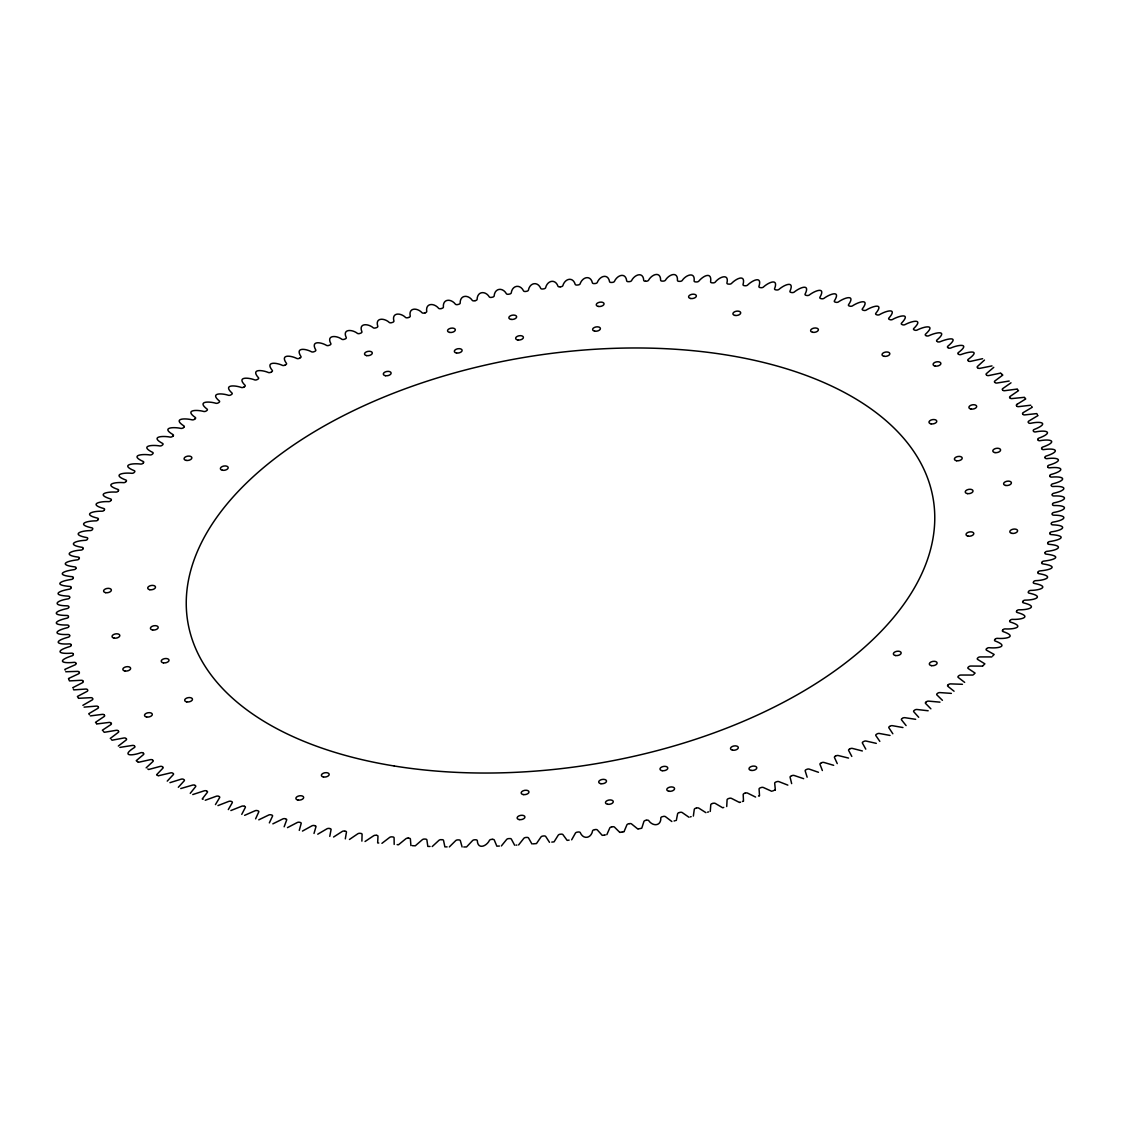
<?xml version="1.0" encoding="UTF-8"?>
<svg xmlns="http://www.w3.org/2000/svg" width="1121" height="1121" viewBox="0 0 1121 1121"><rect width="100%" height="100%" fill="white"/><g stroke="black" fill="none" stroke-linecap="round" stroke-linejoin="round"><path stroke-width="1.5" d="M743.503 801.165L743.195 794.747A2.102 1.149 -9.3 0 1 744.596 793.332L745.003 793.206M345.31 838.872L346.445 832.202A2.102 1.149 -9.3 0 0 345.184 831.151M710.266 811.422L710.77 804.808A2.102 1.149 -9.3 0 1 712.325 803.547L712.395 803.519M693.353 816.088L694.277 809.446A2.102 1.149 -9.3 0 1 695.889 808.199L696.281 808.101M314.006 833.463L315.954 826.78A2.102 1.149 -9.3 0 0 314.847 825.659M676.299 820.46L677.616 813.776A2.102 1.149 -9.3 0 1 679.298 812.571M269.348 822.884L272.501 816.2A2.102 1.149 -9.3 0 0 271.632 814.995L271.114 814.855A2.102 1.149 -9.3 0 0 268.62 815.079L258.783 819.829M606.825 834.683L609.782 827.985A2.102 1.149 -9.3 0 1 611.702 826.892M571.668 839.811L575.409 833.155A2.102 1.149 -9.3 0 1 577.441 832.118L578.044 832.034A2.102 1.149 -9.3 0 1 580.202 832.511C583.284 839.937 591.271 838.382 592.617 830.731A2.102 1.149 -9.3 0 1 594.592 829.666L594.634 829.652M118.364 490.83L118.378 490.802A2.102 1.149 -9.3 0 0 118.055 489.471C103.146 484.44 114.538 481.89 123.688 482.661A2.088 1.149 -9.3 0 0 125.888 481.75L125.958 481.666M1002.889 629.862L1002.861 629.89A2.102 1.149 -9.3 0 1 1005.047 628.895C1014.477 629.512 1025.491 626.653 1010.301 622.029A2.102 1.149 -9.3 0 1 1009.881 620.712M118.28 490.942L118.111 491.138A2.102 1.149 -9.3 0 1 115.953 492.105C106.425 491.488 95.607 494.375 110.699 498.971A2.102 1.149 -9.3 0 1 111.119 500.288M1002.706 630.086L1002.678 630.128A2.102 1.149 -9.3 0 0 1002.945 631.529C1017.77 636.532 1006.546 639.124 997.312 638.339A2.102 1.149 -9.3 0 0 995.112 639.25L995.112 639.25M178.323 787.278L184.138 780.903A2.102 1.149 -9.3 0 0 183.858 779.557L183.438 779.319A2.102 1.149 -9.3 0 0 181.056 779.207L169.93 782.668M994.93 639.46L994.817 639.601A2.102 1.149 -9.3 0 0 995.056 640.946C1009.573 646.355 997.998 648.639 989.044 647.686A2.102 1.149 -9.3 0 0 986.802 648.555L986.718 648.639M501.367 845.949L506.622 839.475A2.102 1.149 -9.3 0 1 508.836 838.592L508.878 838.578M126.183 481.399A2.102 1.149 -9.3 0 0 125.944 480.054C111.427 474.645 123.002 472.361 131.956 473.314A2.102 1.149 -9.3 0 0 134.198 472.445L134.492 472.123A2.102 1.149 -9.3 0 0 134.366 470.736C120.045 464.879 132.236 463.001 140.756 464.08A2.102 1.149 -9.3 0 0 143.026 463.239L143.236 463.029M986.48 648.905L986.508 648.877A2.102 1.149 -9.3 0 0 986.634 650.264L994.145 654.468L992.688 655.995M143.348 462.931L143.362 462.903A2.102 1.149 -9.3 0 0 143.292 461.53C129.377 455.28 141.778 453.725 150.06 454.958A2.102 1.149 -9.3 0 0 152.372 454.159L152.722 453.823A2.102 1.149 -9.3 0 0 152.75 452.436C139.312 445.836 151.769 444.575 159.869 445.962A2.102 1.149 -9.3 0 0 162.209 445.205L162.587 444.883A2.102 1.149 -9.3 0 0 162.685 443.482C149.625 436.559 162.405 435.607 170.168 437.106A2.102 1.149 -9.3 0 0 172.536 436.405L172.676 436.279M982.879 665.818L984.883 663.856L977.708 659.47A2.102 1.149 -9.3 0 1 977.638 658.097L977.946 657.775A2.102 1.149 -9.3 0 1 980.244 656.92L991.805 656.92M982.557 666.126L970.94 666.042A2.102 1.149 -9.3 0 0 968.628 666.841L968.292 667.149A2.102 1.149 -9.3 0 0 968.25 668.564L975.116 673.118M449.325 846.93L455.658 840.666A2.102 1.149 -9.3 0 1 457.971 839.895L458.601 839.895A2.102 1.149 -9.3 0 1 460.353 840.68L462.09 846.972M974.457 673.721L973.645 674.464M972.986 675.052L961.131 675.038A2.102 1.149 -9.3 0 0 958.791 675.795L958.413 676.117A2.102 1.149 -9.3 0 0 958.315 677.518L964.663 682.395M136.216 760.697L143.39 754.671A2.102 1.149 -9.3 0 0 143.46 753.284M432.216 846.551L438.9 840.372A2.102 1.149 -9.3 0 1 441.24 839.643L441.436 839.643M962.435 684.3L950.832 683.894A2.102 1.149 -9.3 0 0 948.464 684.595L948.226 684.805M172.9 436.097L172.83 436.153A2.102 1.149 -9.3 0 0 173.124 434.668C160.611 427.451 173.307 426.765 180.943 428.404A2.102 1.149 -9.3 0 0 183.326 427.746L183.634 427.493M948.436 684.623L948.1 684.903A2.102 1.149 -9.3 0 0 947.876 686.332L954.055 691.223M951.365 693.381L940.057 692.596A2.102 1.149 -9.3 0 0 937.674 693.268L937.31 693.549A2.102 1.149 -9.3 0 0 936.974 694.992L942.425 700.317M183.662 427.479L183.718 427.437A2.102 1.149 -9.3 0 0 184.026 426.008C172.256 418.413 184.685 417.993 192.167 419.857A2.102 1.149 -9.3 0 0 194.592 419.24M939.987 702.152L928.833 701.143A2.102 1.149 -9.3 0 0 926.408 701.76M1011.002 382.822L1003.001 388.412A2.102 1.149 -9.3 0 0 1002.538 389.912M926.38 701.774L926.016 702.054A2.102 1.149 -9.3 0 0 925.624 703.484L930.878 708.822M194.69 419.156L195.012 418.932A2.102 1.149 -9.3 0 0 195.376 417.516C184.04 409.726 196.764 409.529 203.854 411.491A2.102 1.149 -9.3 0 0 206.292 410.917L206.74 410.608A2.102 1.149 -9.3 0 0 207.189 409.193C196.497 401.094 208.954 401.164 215.975 403.294A2.102 1.149 -9.3 0 0 218.427 402.761L218.889 402.467A2.102 1.149 -9.3 0 0 219.422 401.052C209.361 392.7 221.664 393.037 228.502 395.307A2.102 1.149 -9.3 0 0 230.968 394.816L231.444 394.522A2.102 1.149 -9.3 0 0 232.061 393.107C222.519 384.405 234.807 385.12 241.449 387.502A2.102 1.149 -9.3 0 0 243.93 387.067L243.986 387.025M381.925 843.342L389.576 837.471A2.102 1.149 -9.3 0 1 392 836.869L392.602 836.925A2.102 1.149 -9.3 0 1 394.088 837.863L394.186 844.421M928.16 710.756L917.146 709.509A2.102 1.149 -9.3 0 0 914.708 710.083L914.288 710.378A2.102 1.149 -9.3 0 0 913.811 711.807L918.702 717.286M102.347 730.233L110.769 724.67A2.102 1.149 -9.3 0 0 111.189 723.255M1025.743 398.922L1017.041 404.345M902.209 718.477L902.111 718.533A2.102 1.149 -9.3 0 0 901.578 719.948L906.09 725.567M349.444 839.475L357.711 833.842A2.102 1.149 -9.3 0 1 360.163 833.337L360.752 833.407A2.102 1.149 -9.3 0 1 362.083 834.43L361.887 841.128M889.878 726.282L890.032 726.184A2.102 1.149 -9.3 0 1 892.498 725.693L902.951 727.543M333.582 837.023L342.129 831.53A2.102 1.149 -9.3 0 1 344.609 831.067M892.834 733.765L889.009 727.977A2.102 1.149 -9.3 0 1 889.556 726.478M890.032 735.432L879.705 733.526A2.102 1.149 -9.3 0 0 877.07 733.933L876.58 734.213A2.102 1.149 -9.3 0 0 875.879 735.628L879.831 741.373M244.112 386.955L244.42 386.787A2.102 1.149 -9.3 0 0 245.121 385.372C236.125 376.46 248.33 377.399 254.775 379.921A2.102 1.149 -9.3 0 0 257.255 379.529L257.774 379.248A2.102 1.149 -9.3 0 0 258.559 377.847C250.193 368.613 262.188 369.846 268.48 372.55A2.102 1.149 -9.3 0 0 270.974 372.214L271.072 372.158M863.702 741.485L863.745 741.471A2.102 1.149 -9.3 0 1 866.225 741.079L876.286 743.363M865.776 749.136L862.511 743.251A2.102 1.149 -9.3 0 1 863.226 741.752M72.711 687.719L82.365 682.759A2.102 1.149 -9.3 0 0 83.192 681.358M849.998 748.814L850.026 748.786A2.102 1.149 -9.3 0 1 852.521 748.45L862.357 750.958M849.83 748.898L849.508 749.066A2.102 1.149 -9.3 0 0 848.639 750.453L851.806 756.423M848.541 758.076L838.466 755.582A2.102 1.149 -9.3 0 0 835.972 755.876L835.635 756.044M68.451 678.541L78.4 673.889A2.102 1.149 -9.3 0 0 79.325 672.488M285.098 365.082L285.561 364.857A2.102 1.149 -9.3 0 0 286.514 363.47C279.633 353.984 290.843 355.427 296.925 358.51A2.102 1.149 -9.3 0 0 299.419 358.272L299.587 358.188M285.056 365.096L285.028 365.124A2.102 1.149 -9.3 0 1 282.534 365.418C276.242 362.433 264.878 361.284 272.361 370.533A2.102 1.149 -9.3 0 1 271.492 371.934M835.439 756.143L835.509 756.115A2.102 1.149 -9.3 0 0 834.486 757.53L837.247 763.597M833.66 765.307L824.075 762.49A2.102 1.149 -9.3 0 0 821.581 762.728M299.825 358.075L299.966 358.019A2.102 1.149 -9.3 0 0 301.003 356.632C294.739 347.006 305.683 348.617 311.652 351.854A2.102 1.149 -9.3 0 0 314.132 351.658L314.693 351.419A2.102 1.149 -9.3 0 0 315.8 350.046C310.279 340.392 320.83 341.989 326.673 345.464A2.102 1.149 -9.3 0 0 329.154 345.31L329.714 345.086A2.102 1.149 -9.3 0 0 330.905 343.727C326.001 334.857 336.524 335.207 341.975 339.327A2.102 1.149 -9.3 0 0 344.441 339.229L345.03 339.004A2.102 1.149 -9.3 0 0 346.291 337.659C341.989 328.719 352.232 329.182 357.543 333.455A2.102 1.149 -9.3 0 0 360.009 333.399L360.598 333.189A2.102 1.149 -9.3 0 0 361.929 331.872C358.216 322.89 368.178 323.38 373.363 327.864A2.102 1.149 -9.3 0 0 375.801 327.864L376.404 327.668A2.102 1.149 -9.3 0 0 377.805 326.351C374.82 317.453 384.363 317.761 389.407 322.554A2.102 1.149 -9.3 0 0 391.832 322.61L392.434 322.414A2.102 1.149 -9.3 0 0 393.919 321.124C391.453 312.269 400.743 312.577 405.662 317.537A2.102 1.149 -9.3 0 0 408.072 317.635L408.45 317.523M821.511 762.77L821.034 762.981A2.102 1.149 -9.3 0 0 819.997 764.368L822.366 770.519M806.686 769.412L806.868 769.342A2.102 1.149 -9.3 0 1 809.348 769.146L818.456 772.285M803.659 778.675L794.327 775.536A2.102 1.149 -9.3 0 0 791.846 775.69L791.846 775.69M791.608 775.788L791.356 775.886A2.102 1.149 -9.3 0 0 790.095 777.273L791.65 783.607M787.839 785.12L779.151 781.729A2.102 1.149 -9.3 0 0 776.559 781.771L775.984 781.996A2.102 1.149 -9.3 0 0 774.709 783.341L775.34 789.941M775.073 790.039L774.303 790.319M773.784 790.515L772.761 790.894M759.534 795.686L759.071 789.128A2.102 1.149 -9.3 0 1 760.402 787.811L760.991 787.601A2.102 1.149 -9.3 0 1 763.457 787.545L771.724 791.286M759.281 795.784L758.497 796.064M745.087 793.178L745.185 793.136A2.102 1.149 -9.3 0 1 747.637 793.136L755.596 797.073M743.237 801.249L742.438 801.515M740.575 802.132L739.776 802.384M739.51 802.482L731.593 798.446A2.102 1.149 -9.3 0 0 729.168 798.39L729.056 798.432M728.678 798.544L728.566 798.586A2.102 1.149 -9.3 0 0 727.081 799.876L726.716 806.531M723.76 807.428L722.681 807.765L715.338 803.463A2.102 1.149 -9.3 0 0 712.928 803.365L712.592 803.463M708.626 811.884L707.547 812.193M425.069 312.801L425.027 312.815A2.102 1.149 -9.3 0 0 426.723 311.554C425.321 302.838 434.135 302.768 438.717 308.401A2.102 1.149 -9.3 0 0 441.071 308.597M696.477 808.045L696.505 808.031A2.102 1.149 -9.3 0 1 698.887 808.185L705.908 812.655M424.873 312.857L424.495 312.969A2.102 1.149 -9.3 0 1 422.113 312.815C417.418 307.602 408.38 307.336 410.23 316.094A2.102 1.149 -9.3 0 1 408.675 317.453M691.153 816.677L690.34 816.887M441.31 308.527L441.702 308.429A2.102 1.149 -9.3 0 0 443.384 307.224C442.585 298.676 451.062 298.368 455.49 304.281A2.102 1.149 -9.3 0 0 457.802 304.534L458.433 304.38A2.102 1.149 -9.3 0 0 460.171 303.188C459.904 294.879 468.158 294.319 472.375 300.484A2.102 1.149 -9.3 0 0 474.659 300.778L475.094 300.68M679.536 812.501L679.929 812.403A2.102 1.149 -9.3 0 1 682.269 812.599L688.953 817.251M675.178 820.726L674.071 820.992M662.651 816.592L662.609 816.606A2.102 1.149 -9.3 0 0 660.83 817.812C661.222 826.261 652.786 826.667 648.625 820.516A2.102 1.149 -9.3 0 0 646.341 820.222L646.341 820.222M475.248 300.652L475.29 300.638A2.102 1.149 -9.3 0 0 477.098 299.475C477.238 291.25 485.407 290.465 489.373 296.995A2.102 1.149 -9.3 0 0 491.615 297.345L492.259 297.219A2.102 1.149 -9.3 0 0 494.123 296.084C494.669 288.027 502.74 287.06 506.454 293.828A2.102 1.149 -9.3 0 0 508.668 294.22L509.298 294.108A2.102 1.149 -9.3 0 0 511.218 293.015C512.213 285.196 520.214 283.851 523.605 290.998A2.102 1.149 -9.3 0 0 525.777 291.432L526.408 291.334A2.102 1.149 -9.3 0 0 528.383 290.269C529.729 282.618 537.716 281.063 540.798 288.489A2.102 1.149 -9.3 0 0 542.914 288.966L543.559 288.882A2.102 1.149 -9.3 0 0 545.591 287.845C547.314 280.46 555.315 278.526 558.02 286.303A2.102 1.149 -9.3 0 0 560.094 286.836L560.136 286.836M646.102 820.278L645.71 820.362A2.102 1.149 -9.3 0 0 643.902 821.525L641.758 828.223L638.381 828.909M637.821 829.022L631.627 824.005A2.102 1.149 -9.3 0 0 629.385 823.655M629.259 823.683L628.783 823.781A2.102 1.149 -9.3 0 0 626.877 824.916L624.047 831.67M1000.591 373.111L988.946 375.521A2.102 1.149 -9.3 0 1 986.718 375.171M623.766 831.712L622.926 831.88M622.351 831.978L621.51 832.132M620.936 832.23L620.095 832.385M612.052 826.822L612.332 826.78A2.102 1.149 -9.3 0 1 614.546 827.172L619.815 832.441M605.41 834.907L604.555 835.047M603.995 835.145L603.14 835.285M594.789 829.638L595.223 829.568A2.102 1.149 -9.3 0 1 597.395 830.002L602.285 835.425M569.104 840.119L567.114 840.372L562.98 834.697A2.102 1.149 -9.3 0 0 560.906 834.164L560.388 834.22A2.102 1.149 -9.3 0 0 558.188 835.243L554.068 841.857L551.784 842.095M560.29 286.822L560.738 286.766A2.102 1.149 -9.3 0 0 562.812 285.757C564.844 278.554 572.915 276.355 575.241 284.468A2.102 1.149 -9.3 0 0 577.259 285.042L577.904 284.972A2.102 1.149 -9.3 0 0 580.033 284.005C582.331 276.999 590.515 274.589 592.434 282.954A2.102 1.149 -9.3 0 0 594.41 283.571L595.055 283.529A2.102 1.149 -9.3 0 0 597.227 282.59C599.819 275.794 608.1 273.174 609.6 281.791A2.102 1.149 -9.3 0 0 611.52 282.45L612.164 282.408A2.102 1.149 -9.3 0 0 614.364 281.525C617.237 274.953 625.714 272.067 626.709 280.951A2.102 1.149 -9.3 0 0 628.573 281.665L629.203 281.637A2.102 1.149 -9.3 0 0 631.459 280.782C634.57 274.449 643.258 271.324 643.734 280.46A2.102 1.149 -9.3 0 0 645.542 281.217M90.367 715.899L102.165 714.385A2.102 1.149 -9.3 0 1 104.225 714.932M533.05 843.861L536.469 843.567L540.967 836.995A2.102 1.149 -9.3 0 1 543.096 836.028L543.741 835.958A2.102 1.149 -9.3 0 1 545.759 836.532L549.5 842.333M518.603 844.954L523.773 838.41A2.102 1.149 -9.3 0 1 525.945 837.471L526.59 837.429A2.102 1.149 -9.3 0 1 528.566 838.046L531.915 843.959M516.907 845.066L516.052 845.122M514.637 845.22L511.4 839.209A2.102 1.149 -9.3 0 0 509.48 838.55M499.391 846.047L496.841 846.159L494.291 840.049A2.102 1.149 -9.3 0 0 492.427 839.335L492.343 839.335M492.273 839.349L491.839 839.363A2.102 1.149 -9.3 0 0 489.541 840.218C486.528 846.481 477.742 849.802 477.294 840.624A2.102 1.149 -9.3 0 0 475.458 839.783L474.912 839.797A2.102 1.149 -9.3 0 0 472.544 840.61L466.56 846.944L463.772 846.972M645.57 281.217L646.172 281.203A2.102 1.149 -9.3 0 0 648.456 280.39C651.777 274.211 660.717 270.932 660.647 280.32A2.102 1.149 -9.3 0 0 662.399 281.105L663.029 281.105A2.102 1.149 -9.3 0 0 665.342 280.334C668.887 274.337 678.051 270.96 677.448 280.516A2.102 1.149 -9.3 0 0 679.13 281.343L679.76 281.357A2.102 1.149 -9.3 0 0 682.1 280.628C685.842 274.841 695.384 271.282 694.109 281.049A2.102 1.149 -9.3 0 0 695.721 281.917L696.337 281.946A2.102 1.149 -9.3 0 0 698.719 281.259C703.077 275.864 712.143 271.128 710.602 281.917A2.102 1.149 -9.3 0 0 712.157 282.828L712.76 282.87A2.102 1.149 -9.3 0 0 715.17 282.226C719.192 276.873 729.421 272.964 726.926 283.024A2.102 1.149 -9.3 0 0 728.398 284.075L729 284.131A2.102 1.149 -9.3 0 0 731.424 283.529C735.993 278.653 745.955 273.608 743.041 284.58A2.102 1.149 -9.3 0 0 744.428 285.673L745.031 285.729A2.102 1.149 -9.3 0 0 747.469 285.168C752.191 280.46 762.518 275.234 758.931 286.472A2.102 1.149 -9.3 0 0 760.248 287.593L760.837 287.663A2.102 1.149 -9.3 0 0 763.289 287.158C768.277 282.478 778.899 277.602 774.555 288.798A2.102 1.149 -9.3 0 0 775.816 289.849L776.391 289.933A2.102 1.149 -9.3 0 0 778.871 289.47C783.929 284.986 794.957 279.9 789.969 291.25A2.102 1.149 -9.3 0 0 791.132 292.427L791.692 292.539A2.102 1.149 -9.3 0 0 794.172 292.119C799.553 287.635 810.735 282.968 805.046 294.22A2.102 1.149 -9.3 0 0 806.153 295.341L806.714 295.454A2.102 1.149 -9.3 0 0 809.194 295.089C814.617 290.857 826.275 286.009 819.899 297.331A2.102 1.149 -9.3 0 0 820.88 298.578L821.427 298.704A2.102 1.149 -9.3 0 0 823.921 298.382C829.652 294.108 841.395 289.624 834.346 300.96A2.102 1.149 -9.3 0 0 835.299 302.124L835.832 302.264A2.102 1.149 -9.3 0 0 838.326 301.997C844.295 297.738 856.066 293.772 848.499 304.8A2.102 1.149 -9.3 0 0 849.368 306.005L849.886 306.145A2.102 1.149 -9.3 0 0 852.38 305.921C858.574 301.773 870.555 297.976 862.301 308.948A2.102 1.149 -9.3 0 0 863.1 310.181L863.604 310.335A2.102 1.149 -9.3 0 0 866.085 310.167C872.404 306.187 884.721 302.432 875.809 313.305A2.102 1.149 -9.3 0 0 876.454 314.665L876.944 314.833A2.102 1.149 -9.3 0 0 879.425 314.707C886.122 310.685 898.285 307.434 888.799 318.168A2.102 1.149 -9.3 0 0 889.415 319.443L889.892 319.625A2.102 1.149 -9.3 0 0 892.358 319.555C899.098 315.73 911.639 312.493 901.536 323.128A2.102 1.149 -9.3 0 0 901.985 324.515L902.447 324.712A2.102 1.149 -9.3 0 0 904.899 324.684C912.102 320.788 924.25 318.21 913.699 328.565A2.102 1.149 -9.3 0 0 914.147 329.882L914.596 330.092A2.102 1.149 -9.3 0 0 917.02 330.106C924.489 326.267 936.567 324.011 925.498 334.198A2.102 1.149 -9.3 0 0 925.862 335.529L925.89 335.543M65.733 671.745L77.405 671.381A2.102 1.149 -9.3 0 1 79.185 672.152M447.097 846.887L444.883 846.859L443.566 840.582A2.102 1.149 -9.3 0 0 441.87 839.657M430.016 846.467L427.816 846.397L426.891 839.951A2.102 1.149 -9.3 0 0 425.279 839.083L424.663 839.054A2.102 1.149 -9.3 0 0 422.281 839.741L415.274 845.823L413.901 845.752M413.089 845.71L412.276 845.654M408.464 838.144L408.843 838.172A2.102 1.149 -9.3 0 1 410.398 839.083L410.903 845.584M408.24 838.13L408.268 838.13A2.102 1.149 -9.3 0 0 405.83 838.774L398.501 844.758L397.142 844.645M378.73 843.02L377.665 842.908L377.973 836.322A2.102 1.149 -9.3 0 0 376.572 835.327M376.348 835.313L375.969 835.271A2.102 1.149 -9.3 0 0 373.531 835.832L365.04 841.507M915.675 719.318L905.025 717.706A2.102 1.149 -9.3 0 0 902.573 718.239M329.77 836.378L331.059 829.652A2.102 1.149 -9.3 0 0 329.868 828.573M329.7 828.531L329.308 828.461A2.102 1.149 -9.3 0 0 326.828 828.881L317.747 834.192M314.805 825.659L314.286 825.546A2.102 1.149 -9.3 0 0 311.806 825.911L302.46 831.081M299.279 830.381L301.143 823.571A2.102 1.149 -9.3 0 0 300.12 822.422L299.573 822.296A2.102 1.149 -9.3 0 0 297.079 822.618L287.48 827.62M284.145 826.794L286.654 820.04A2.102 1.149 -9.3 0 0 285.701 818.876L285.645 818.848M272.851 823.851L282.674 819.003A2.102 1.149 -9.3 0 1 285.168 818.736M255.602 818.848L258.699 812.052A2.102 1.149 -9.3 0 0 257.9 810.819L257.494 810.693A2.102 1.149 -9.3 0 0 254.915 810.833L244.63 815.345M241.758 814.378L245.261 807.596A2.102 1.149 -9.3 0 0 244.546 806.335L244.518 806.335M244.434 806.293L244.056 806.167A2.102 1.149 -9.3 0 0 241.576 806.293L230.884 810.539M228.306 809.586L232.201 802.832A2.102 1.149 -9.3 0 0 231.585 801.557L231.515 801.529M217.964 805.593L228.642 801.445A2.102 1.149 -9.3 0 1 231.108 801.375M215.456 804.584L219.548 797.774A2.102 1.149 -9.3 0 0 219.015 796.485L219.015 796.485M218.833 796.4L218.581 796.302A2.102 1.149 -9.3 0 0 216.101 796.316L205.241 800.268M203.027 799.287L202.228 798.937L207.301 792.435A2.102 1.149 -9.3 0 0 206.853 791.118M206.488 790.95L206.404 790.908A2.102 1.149 -9.3 0 0 203.98 790.894L192.77 794.551M190.248 793.332L195.502 786.802A2.102 1.149 -9.3 0 0 195.138 785.471L195.054 785.429M926.058 335.627L926.296 335.74A2.102 1.149 -9.3 0 0 928.706 335.81C936.469 332.082 948.506 330.177 936.862 340.097A2.102 1.149 -9.3 0 0 937.142 341.443L937.268 341.527M194.816 785.303L194.76 785.275A2.102 1.149 -9.3 0 0 192.294 785.19L180.747 788.553M937.506 341.653L937.562 341.681A2.102 1.149 -9.3 0 0 939.944 341.793C948.058 338.43 960.235 335.95 947.777 346.277A2.102 1.149 -9.3 0 0 947.96 347.636L947.988 347.65M167.239 781.127L173.223 774.723A2.102 1.149 -9.3 0 0 173.04 773.364L172.648 773.126A2.102 1.149 -9.3 0 0 170.28 772.958L158.341 775.788M948.212 347.776L948.352 347.874A2.102 1.149 -9.3 0 0 950.72 348.042C959.058 344.427 970.828 343.236 958.203 352.709A2.102 1.149 -9.3 0 0 958.315 354.082L958.329 354.096M157.991 775.578L156.968 774.933M156.618 774.723L162.797 768.291A2.102 1.149 -9.3 0 0 162.685 766.918L162.447 766.764M958.567 354.25L958.693 354.32A2.102 1.149 -9.3 0 0 961.019 354.544C969.847 351.265 981.323 349.752 968.152 359.393A2.102 1.149 -9.3 0 0 968.18 360.78M147.79 768.95L148.603 769.51L159.981 766.456A2.102 1.149 -9.3 0 1 162.307 766.68M146.15 767.843L152.848 761.607A2.102 1.149 -9.3 0 0 152.82 760.22M671.857 821.525L665.608 816.789A2.102 1.149 -9.3 0 0 663.198 816.466M982.613 358.692L970.842 361.298A2.102 1.149 -9.3 0 1 968.53 361.032M138.387 762.322L150.158 759.702A2.102 1.149 -9.3 0 1 152.47 759.968M138.065 762.084L136.986 761.285M984.476 360.065L977.61 366.329A2.102 1.149 -9.3 0 0 977.54 367.716M992.001 365.908L980.146 368.291A2.102 1.149 -9.3 0 1 977.876 367.982M993.767 367.338L986.55 373.489A2.102 1.149 -9.3 0 0 986.396 374.89M1000.857 373.363L1001.838 374.218M119.863 747.399L132.054 745.479A2.102 1.149 -9.3 0 1 134.282 745.829M1002.104 374.47L1002.791 375.087L994.972 380.888A2.102 1.149 -9.3 0 0 994.733 382.289M118.336 746.04L126.028 740.112A2.102 1.149 -9.3 0 0 126.267 738.711M1009.18 381.042L997.228 382.99A2.102 1.149 -9.3 0 1 995.042 382.569M111.301 739.454L112.072 740.21L123.772 738.01A2.102 1.149 -9.3 0 1 125.958 738.431M110.264 738.445L118.125 732.503A2.102 1.149 -9.3 0 0 118.462 731.088M1017.083 389.071L1004.977 390.654A2.102 1.149 -9.3 0 1 1002.819 390.206M1017.322 389.337L1018.05 390.122M103.188 731.144L104.281 732.307L116.023 730.346A2.102 1.149 -9.3 0 1 118.181 730.794M1018.527 390.64L1010.231 396.33A2.102 1.149 -9.3 0 0 1009.811 397.745M96.826 723.942L108.821 722.456A2.102 1.149 -9.3 0 1 110.923 722.961M1024.398 397.324L1012.179 398.544A2.102 1.149 -9.3 0 1 1010.077 398.039M96.588 723.676L95.93 722.877M1024.622 397.591L1025.295 398.389M95.481 722.344L103.959 716.655A2.102 1.149 -9.3 0 0 104.463 715.24M1030.731 405.227L1018.835 406.615A2.102 1.149 -9.3 0 1 1016.775 406.068M1031.656 406.461L1032.259 407.273L1023.291 412.556A2.102 1.149 -9.3 0 0 1022.702 413.971M89.442 714.68L88.741 713.727L97.709 708.444A2.102 1.149 -9.3 0 0 98.298 707.029M84.089 707.127L96.07 706.118A2.102 1.149 -9.3 0 1 98.073 706.706M1037.387 414.56L1036.729 413.593L1024.93 414.882A2.102 1.149 -9.3 0 1 1022.927 414.294M1038.032 415.541L1029.12 420.879A2.102 1.149 -9.3 0 0 1028.307 422.365M82.884 705.319L92.02 700.05A2.102 1.149 -9.3 0 0 92.693 698.635M78.498 698.313L90.535 697.682A2.102 1.149 -9.3 0 1 92.497 698.313M78.162 697.738L77.419 696.463L86.906 691.475A2.102 1.149 -9.3 0 0 87.648 690.074M73.369 689.023L73.818 689.891L85.574 689.065A2.102 1.149 -9.3 0 1 87.48 689.751M68.633 678.99L69.474 680.895L81.202 680.293A2.102 1.149 -9.3 0 1 83.038 681.022M65.13 670.106L64.864 669.363L75.037 664.865A2.102 1.149 -9.3 0 0 76.032 663.492M807.148 777.203L805.2 770.954A2.102 1.149 -9.3 0 1 806.307 769.581M1016.537 405.76A2.102 1.149 -9.3 0 1 1017.041 404.345M1028.503 422.687A2.102 1.149 -9.3 0 0 1030.465 423.318C1042.586 420.725 1048.794 423.696 1034.094 429.525A2.102 1.149 -9.3 0 0 1033.352 430.926M1033.52 431.249A2.102 1.149 -9.3 0 0 1035.426 431.935C1047.981 429.497 1053.278 432.846 1038.635 438.241A2.102 1.149 -9.3 0 0 1037.808 439.642M1037.962 439.978A2.102 1.149 -9.3 0 0 1039.798 440.707C1052.745 438.465 1057.173 442.136 1042.6 447.111A2.102 1.149 -9.3 0 0 1041.675 448.512M1041.815 448.848A2.102 1.149 -9.3 0 0 1043.595 449.619C1056.809 447.601 1060.564 451.525 1045.963 456.135A2.102 1.149 -9.3 0 0 1044.968 457.508M1045.08 457.858A2.102 1.149 -9.3 0 0 1046.804 458.657C1060.102 456.92 1063.423 460.969 1048.906 465.201A2.102 1.149 -9.3 0 0 1047.673 466.644M1047.757 466.981A2.102 1.149 -9.3 0 0 1049.424 467.835C1063.409 466.322 1065.174 470.736 1050.938 474.519A2.102 1.149 -9.3 0 0 1049.774 475.879M1049.845 476.229A2.102 1.149 -9.3 0 0 1051.442 477.112C1065.805 475.893 1066.519 480.503 1052.521 483.88A2.102 1.149 -9.3 0 0 1051.288 485.225M1051.33 485.575A2.102 1.149 -9.3 0 0 1052.857 486.5C1067.514 485.575 1067.304 490.325 1053.516 493.338A2.102 1.149 -9.3 0 0 1052.199 494.669M1052.227 495.02A2.102 1.149 -9.3 0 0 1053.684 495.972C1068.635 495.384 1067.416 500.218 1053.894 502.867A2.102 1.149 -9.3 0 0 1052.521 504.184M1052.521 504.534A2.102 1.149 -9.3 0 0 1053.894 505.529C1069.056 505.263 1066.898 510.195 1053.684 512.465A2.102 1.149 -9.3 0 0 1052.227 513.768M1052.213 514.119A2.102 1.149 -9.3 0 0 1053.516 515.156C1068.902 515.24 1065.777 520.158 1052.871 522.134A2.102 1.149 -9.3 0 0 1051.344 523.409M1051.302 523.773A2.102 1.149 -9.3 0 0 1052.535 524.838C1068.061 525.315 1064.095 530.191 1051.456 531.844A2.102 1.149 -9.3 0 0 1049.859 533.092M1049.802 533.456A2.102 1.149 -9.3 0 0 1050.952 534.549C1067.36 535.796 1061.839 539.747 1049.438 541.583A2.102 1.149 -9.3 0 0 1047.785 542.816M1047.701 543.181A2.102 1.149 -9.3 0 0 1048.78 544.302C1064.586 545.549 1058.813 550.229 1046.832 551.35A2.102 1.149 -9.3 0 0 1045.108 552.555M1044.996 552.919A2.102 1.149 -9.3 0 0 1046.005 554.082C1062.582 556.142 1055.323 559.855 1043.637 561.131A2.102 1.149 -9.3 0 0 1041.857 562.308M1041.717 562.672A2.088 1.149 -9.3 0 0 1042.642 563.849C1059.247 566.357 1051.218 569.93 1039.84 570.911A2.102 1.149 -9.3 0 0 1038.004 572.06M1037.85 572.425A2.102 1.149 -9.3 0 0 1038.691 573.63C1054.539 576.138 1046.538 580.314 1035.468 580.678A2.102 1.149 -9.3 0 0 1033.576 581.799M1033.394 582.149A2.102 1.149 -9.3 0 0 1034.151 583.396C1049.943 586.311 1041.269 590.263 1030.521 590.417A2.102 1.149 -9.3 0 0 1028.56 591.496M1028.363 591.86A2.102 1.149 -9.3 0 0 1029.036 593.121C1044.702 596.428 1035.398 600.169 1024.986 600.127A2.102 1.149 -9.3 0 0 1022.983 601.178M1022.772 601.529A2.102 1.149 -9.3 0 0 1023.347 602.818C1038.831 606.559 1029.008 610.048 1018.905 609.782A2.102 1.149 -9.3 0 0 1016.845 610.791M1016.607 611.155A2.102 1.149 -9.3 0 0 1017.111 612.458C1032.413 616.606 1022.058 619.829 1012.249 619.367A2.102 1.149 -9.3 0 0 1010.147 620.361M143.124 753.018A2.102 1.149 -9.3 0 0 140.854 752.709C131.297 756.171 120.914 755.988 134.45 747.511A2.102 1.149 -9.3 0 0 134.604 746.11M75.92 663.142A2.102 1.149 -9.3 0 0 74.196 662.343C60.212 663.772 57.647 660.381 72.248 655.729A2.102 1.149 -9.3 0 0 73.327 654.356M73.243 654.019A2.102 1.149 -9.3 0 0 71.576 653.165C57.325 654.286 55.63 650.656 70.062 646.481A2.102 1.149 -9.3 0 0 71.226 645.121M71.155 644.771A2.102 1.149 -9.3 0 0 69.558 643.888C54.915 644.757 54.284 640.904 68.479 637.12A2.102 1.149 -9.3 0 0 69.712 635.775M69.67 635.425A2.102 1.149 -9.3 0 0 68.143 634.5C53.219 635.061 53.626 631.053 67.484 627.662A2.102 1.149 -9.3 0 0 68.801 626.331M68.773 625.98A2.102 1.149 -9.3 0 0 67.316 625.028C51.944 625.252 53.444 621.216 67.106 618.133A2.102 1.149 -9.3 0 0 68.479 616.816M68.479 616.466A2.102 1.149 -9.3 0 0 67.106 615.471C51.412 615.415 53.99 611.253 67.316 608.535A2.102 1.149 -9.3 0 0 68.773 607.232M68.787 606.881A2.102 1.149 -9.3 0 0 67.484 605.844C52.042 605.76 55.265 600.828 68.129 598.866A2.102 1.149 -9.3 0 0 69.656 597.591M69.698 597.227A2.102 1.149 -9.3 0 0 68.465 596.162C52.267 595.363 56.863 591.271 69.544 589.156A2.102 1.149 -9.3 0 0 71.141 587.908M71.198 587.544A2.102 1.149 -9.3 0 0 70.048 586.451C53.542 585.19 59.245 581.168 71.562 579.417A2.102 1.149 -9.3 0 0 73.215 578.184M73.299 577.819A2.102 1.149 -9.3 0 0 72.22 576.698C55.7 575.143 62.201 571.164 74.168 569.65A2.102 1.149 -9.3 0 0 75.892 568.445M76.004 568.081A2.102 1.149 -9.3 0 0 74.995 566.918C58.376 564.942 65.733 561.131 77.363 559.869A2.102 1.149 -9.3 0 0 79.143 558.692M79.283 558.328A2.102 1.149 -9.3 0 0 78.358 557.137C62.426 555.119 69.922 550.719 81.16 550.089A2.102 1.149 -9.3 0 0 82.996 548.94M83.15 548.575A2.102 1.149 -9.3 0 0 82.309 547.37C66.363 544.876 74.617 540.714 85.532 540.322A2.102 1.149 -9.3 0 0 87.424 539.215M87.606 538.851A2.102 1.149 -9.3 0 0 86.849 537.604C70.973 534.661 79.829 530.737 90.479 530.583A2.102 1.149 -9.3 0 0 92.44 529.504M92.637 529.14A2.102 1.149 -9.3 0 0 91.964 527.879C76.172 524.516 85.686 520.831 96.014 520.873A2.102 1.149 -9.3 0 0 98.017 519.822M98.228 519.471A2.102 1.149 -9.3 0 0 97.653 518.182C82.113 514.455 92.02 510.98 102.095 511.218A2.102 1.149 -9.3 0 0 104.155 510.209M104.393 509.845A2.102 1.149 -9.3 0 0 103.889 508.542C88.503 504.352 98.984 501.185 108.751 501.633A2.102 1.149 -9.3 0 0 110.853 500.639M394.312 766.007A377.749 206.292 -9.3 0 0 934.017 504.702A377.749 206.292 -9.3 0 0 353.171 410.804A377.749 206.292 -9.3 0 0 394.312 766.007M523.255 794.579A3.938 2.144 -9.3 0 0 528.972 791.93A3.938 2.144 -9.3 0 0 523.003 790.851A3.938 2.144 -9.3 0 0 523.255 794.579M323.465 776.993A3.938 2.144 -9.3 0 0 329.182 774.345A3.938 2.144 -9.3 0 0 323.212 773.266A3.938 2.144 -9.3 0 0 323.465 776.993M186.759 701.886A3.938 2.144 -9.3 0 0 192.476 699.238A3.938 2.144 -9.3 0 0 186.506 698.159A3.938 2.144 -9.3 0 0 186.759 701.886M149.794 589.716A3.938 2.144 -9.3 0 0 155.511 587.068A3.938 2.144 -9.3 0 0 149.541 585.989A3.938 2.144 -9.3 0 0 149.794 589.716M222.462 470.26A3.938 2.144 -9.3 0 0 228.194 467.611A3.938 2.144 -9.3 0 0 222.224 466.532A3.938 2.144 -9.3 0 0 222.462 470.26M385.4 375.703A3.938 2.144 -9.3 0 0 391.131 373.055A3.938 2.144 -9.3 0 0 385.162 371.976A3.938 2.144 -9.3 0 0 385.4 375.703M594.691 331.157A3.938 2.144 -9.3 0 0 600.408 328.509A3.938 2.144 -9.3 0 0 594.438 327.43A3.938 2.144 -9.3 0 0 594.691 331.157M931.061 423.864A3.938 2.144 -9.3 0 0 936.778 421.216A3.938 2.144 -9.3 0 0 930.808 420.137A3.938 2.144 -9.3 0 0 931.061 423.864M968.096 536.16A3.938 2.144 -9.3 0 0 973.813 533.512A3.938 2.144 -9.3 0 0 967.843 532.447A3.938 2.144 -9.3 0 0 968.096 536.16M895.455 655.533A3.938 2.144 -9.3 0 0 901.172 652.884A3.938 2.144 -9.3 0 0 895.203 651.805A3.938 2.144 -9.3 0 0 895.455 655.533M732.588 750.187A3.938 2.144 -9.3 0 0 738.305 747.539A3.938 2.144 -9.3 0 0 732.335 746.46A3.938 2.144 -9.3 0 0 732.588 750.187M812.683 332.306A3.938 2.144 -9.3 0 0 818.4 329.658A3.938 2.144 -9.3 0 0 812.431 328.579A3.938 2.144 -9.3 0 0 812.683 332.306M690.662 298.508A3.938 2.144 -9.3 0 0 696.379 295.86A3.938 2.144 -9.3 0 0 690.41 294.781A3.938 2.144 -9.3 0 0 690.662 298.508M884.119 356.31A3.938 2.144 -9.3 0 0 889.836 353.661A3.938 2.144 -9.3 0 0 883.866 352.583A3.938 2.144 -9.3 0 0 884.119 356.31M734.984 315.435A3.938 2.144 -9.3 0 0 740.715 312.787A3.938 2.144 -9.3 0 0 734.745 311.708A3.938 2.144 -9.3 0 0 734.984 315.435M935.18 366.077A3.938 2.144 -9.3 0 0 940.897 363.428A3.938 2.144 -9.3 0 0 934.928 362.349A3.938 2.144 -9.3 0 0 935.18 366.077M607.68 804.289A3.938 2.144 -9.3 0 0 613.271 801.543A3.938 2.144 -9.3 0 0 607.204 800.59A3.938 2.144 -9.3 0 0 607.68 804.289M1011.899 533.372A3.938 2.144 -9.3 0 0 1017.616 530.723A3.938 2.144 -9.3 0 0 1011.646 529.644A3.938 2.144 -9.3 0 0 1011.899 533.372M517.818 339.999A3.938 2.144 -9.3 0 0 523.409 337.253A3.938 2.144 -9.3 0 0 517.341 336.314A3.938 2.144 -9.3 0 0 517.818 339.999M511.05 319.415A3.938 2.144 -9.3 0 0 516.641 316.683A3.938 2.144 -9.3 0 0 510.559 315.73A3.938 2.144 -9.3 0 0 511.05 319.415M456.527 353.003A3.938 2.144 -9.3 0 0 462.118 350.256A3.938 2.144 -9.3 0 0 456.037 349.318A3.938 2.144 -9.3 0 0 456.527 353.003M449.759 332.433A3.938 2.144 -9.3 0 0 455.336 329.686A3.938 2.144 -9.3 0 0 449.269 328.733A3.938 2.144 -9.3 0 0 449.759 332.433M125.048 671.017A3.938 2.144 -9.3 0 0 130.639 668.27A3.938 2.144 -9.3 0 0 124.557 667.317A3.938 2.144 -9.3 0 0 125.048 671.017M163.428 662.861A3.938 2.144 -9.3 0 0 169.019 660.115A3.938 2.144 -9.3 0 0 162.937 659.176A3.938 2.144 -9.3 0 0 163.428 662.861M114.23 638.143A3.938 2.144 -9.3 0 0 119.821 635.397A3.938 2.144 -9.3 0 0 113.739 634.458A3.938 2.144 -9.3 0 0 114.23 638.143M152.61 630.002A3.938 2.144 -9.3 0 0 158.201 627.256A3.938 2.144 -9.3 0 0 152.12 626.317A3.938 2.144 -9.3 0 0 152.61 630.002M668.985 791.272A3.938 2.144 -9.3 0 0 674.576 788.525A3.938 2.144 -9.3 0 0 668.494 787.587A3.938 2.144 -9.3 0 0 668.985 791.272M662.203 770.702A3.938 2.144 -9.3 0 0 667.794 767.955A3.938 2.144 -9.3 0 0 661.712 767.002A3.938 2.144 -9.3 0 0 662.203 770.702M600.912 783.705A3.938 2.144 -9.3 0 0 606.503 780.959A3.938 2.144 -9.3 0 0 600.422 780.006A3.938 2.144 -9.3 0 0 600.912 783.705M995 452.604A3.938 2.144 -9.3 0 0 1000.591 449.857A3.938 2.144 -9.3 0 0 994.509 448.918A3.938 2.144 -9.3 0 0 995 452.604M956.619 460.759A3.938 2.144 -9.3 0 0 962.21 458.013A3.938 2.144 -9.3 0 0 956.129 457.06A3.938 2.144 -9.3 0 0 956.619 460.759M1005.817 485.477A3.938 2.144 -9.3 0 0 1011.408 482.731A3.938 2.144 -9.3 0 0 1005.327 481.778A3.938 2.144 -9.3 0 0 1005.817 485.477M967.437 493.618A3.938 2.144 -9.3 0 0 973.028 490.872A3.938 2.144 -9.3 0 0 966.947 489.933A3.938 2.144 -9.3 0 0 967.437 493.618M105.668 592.673A3.938 2.144 -9.3 0 0 111.385 590.024A3.938 2.144 -9.3 0 0 105.416 588.945A3.938 2.144 -9.3 0 0 105.668 592.673M186.156 460.409A3.938 2.144 -9.3 0 0 191.873 457.76A3.938 2.144 -9.3 0 0 185.904 456.681A3.938 2.144 -9.3 0 0 186.156 460.409M366.595 355.609A3.938 2.144 -9.3 0 0 372.312 352.961A3.938 2.144 -9.3 0 0 366.343 351.882A3.938 2.144 -9.3 0 0 366.595 355.609M598.348 306.439A3.938 2.144 -9.3 0 0 604.065 303.791A3.938 2.144 -9.3 0 0 598.096 302.712A3.938 2.144 -9.3 0 0 598.348 306.439M970.968 409.053A3.938 2.144 -9.3 0 0 976.699 406.405A3.938 2.144 -9.3 0 0 970.73 405.326A3.938 2.144 -9.3 0 0 970.968 409.053M931.411 665.636A3.938 2.144 -9.3 0 0 937.128 662.987A3.938 2.144 -9.3 0 0 931.159 661.908A3.938 2.144 -9.3 0 0 931.411 665.636M519.219 819.605A3.938 2.144 -9.3 0 0 524.936 816.957A3.938 2.144 -9.3 0 0 518.967 815.878A3.938 2.144 -9.3 0 0 519.219 819.605M297.962 800.058A3.938 2.144 -9.3 0 0 303.679 797.409A3.938 2.144 -9.3 0 0 297.71 796.33A3.938 2.144 -9.3 0 0 297.962 800.058M146.585 716.992A3.938 2.144 -9.3 0 0 152.316 714.343A3.938 2.144 -9.3 0 0 146.347 713.264A3.938 2.144 -9.3 0 0 146.585 716.992M751.084 770.407A3.938 2.144 -9.3 0 0 756.801 767.745A3.938 2.144 -9.3 0 0 750.832 766.68A3.938 2.144 -9.3 0 0 751.084 770.407"/></g></svg>
